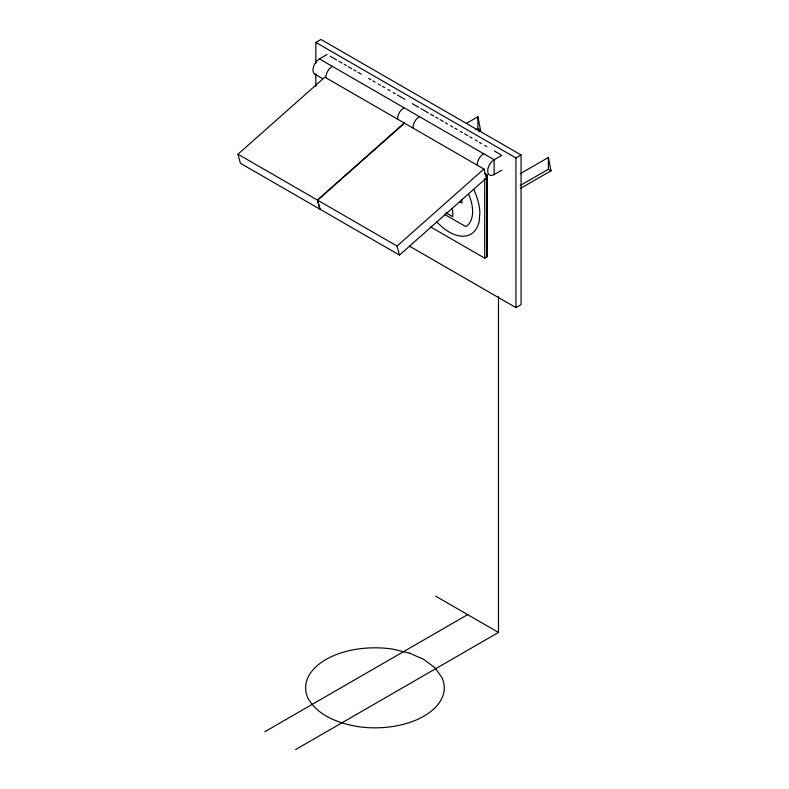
<?xml version="1.0" encoding="UTF-8"?>
<svg xmlns="http://www.w3.org/2000/svg" width="789" height="789" viewBox="0 0 789 789"><rect width="100%" height="100%" fill="white"/><g stroke="black" fill="none" stroke-linecap="round" stroke-linejoin="round"><path stroke-width="1.18" d="M237.972 154.2L324.841 77.174L483.923 169.024L486.349 178.067L399.481 255.094L240.398 163.254L237.972 154.2L397.054 246.05L399.481 255.094M404.274 123.035L317.405 200.061L319.831 209.115M404.491 123.163L317.622 200.189L320.048 209.233M397.054 246.05L483.923 169.024M315.837 63.268L315.837 42.419L320.975 39.45L521.075 154.979L521.075 304.653L515.937 307.621L409.501 246.168M316.192 74.59A9.083 5.247 -60 0 1 313.203 67.972A9.083 5.247 -60 0 1 319.407 58.889L327.11 54.441M466.407 123.409L477.897 116.772L480.54 130.096L478.45 131.299M475.806 129.771L477.897 128.568L480.54 130.096M501.834 155.315L494.121 159.763A9.083 5.247 -60 0 0 487.701 170.888A9.083 5.247 -60 0 0 494.121 174.596L501.834 170.148M484.604 173.58L487.119 174.586L487.119 256.819L484.742 258.19L430.538 226.897M315.837 42.419L515.937 157.948L521.075 154.979M520.178 173.748L548.385 157.475L551.028 170.789L520.74 188.275M520.178 185.543L548.385 169.26L551.028 170.789M264.798 731.748L467.66 614.631M295.638 749.55L498.49 632.433L498.49 296.694M330.315 56.285L336.706 59.984M338.836 61.207L342.031 63.051M344.162 64.284L346.292 65.517M348.422 66.749L351.618 68.594M353.748 69.817L355.878 71.049M358.009 72.282L361.204 74.127M368.66 78.427L370.791 79.659M372.921 80.892L375.051 82.125M378.247 83.969L380.377 85.202M382.517 86.425L384.647 87.658M387.843 89.502L389.973 90.735M393.169 92.579L395.299 93.812M397.429 95.035L404.885 99.345M412.341 103.645L418.732 107.343M420.862 108.566L428.319 112.876M430.449 114.109L433.654 115.953M435.784 117.176L437.915 118.409M440.045 119.642L443.24 121.486M445.371 122.719L447.501 123.952M450.697 125.796L452.827 127.019M454.957 128.252L457.087 129.485M460.283 131.329L462.413 132.562M464.543 133.785L467.739 135.629M469.869 136.862L472 138.095M475.195 139.939L477.325 141.172M479.456 142.395L481.586 143.628M484.781 145.472L486.921 146.705M494.378 151.015L500.768 154.703M319.407 58.889L494.121 159.763L494.121 174.596M314.86 74.176L322.77 78.742M459.415 201.589L461.841 202.99L461.841 199.459M445.992 212.754L452.787 216.679L452.787 212.192A5.493 3.176 60 0 0 451.653 208.365M444.463 214.302L465.776 226.601A33.03 19.074 60 0 0 468.558 193.956M435.666 596.159L498.49 632.433M548.385 157.475L548.385 169.26M515.937 157.948L515.937 307.621M486.734 174.803L486.734 257.036M484.742 178.413L484.742 258.19M477.897 116.772L477.897 128.568M315.837 74.314L315.837 86.583M397.557 118.843A9.083 5.247 -60 0 1 403.978 107.718M412.972 127.749A9.083 5.247 -60 0 1 419.393 116.624M477.207 164.832A9.083 5.247 -60 0 1 483.627 153.707M325.827 77.44A9.083 5.247 -60 0 1 332.258 66.315M436.504 221.601A43.494 25.11 60 0 0 479.15 221.571L479.86 212.744A43.494 25.11 60 0 0 473.716 189.38M409.599 653.164L392.883 649.16A69.324 40.022 0 0 0 307.986 698.176C317.789 715.801 338.244 723 357.003 726.482A69.324 40.022 0 0 0 441.899 677.465L434.976 667.81L423.959 659.525L409.599 653.164"/></g></svg>
